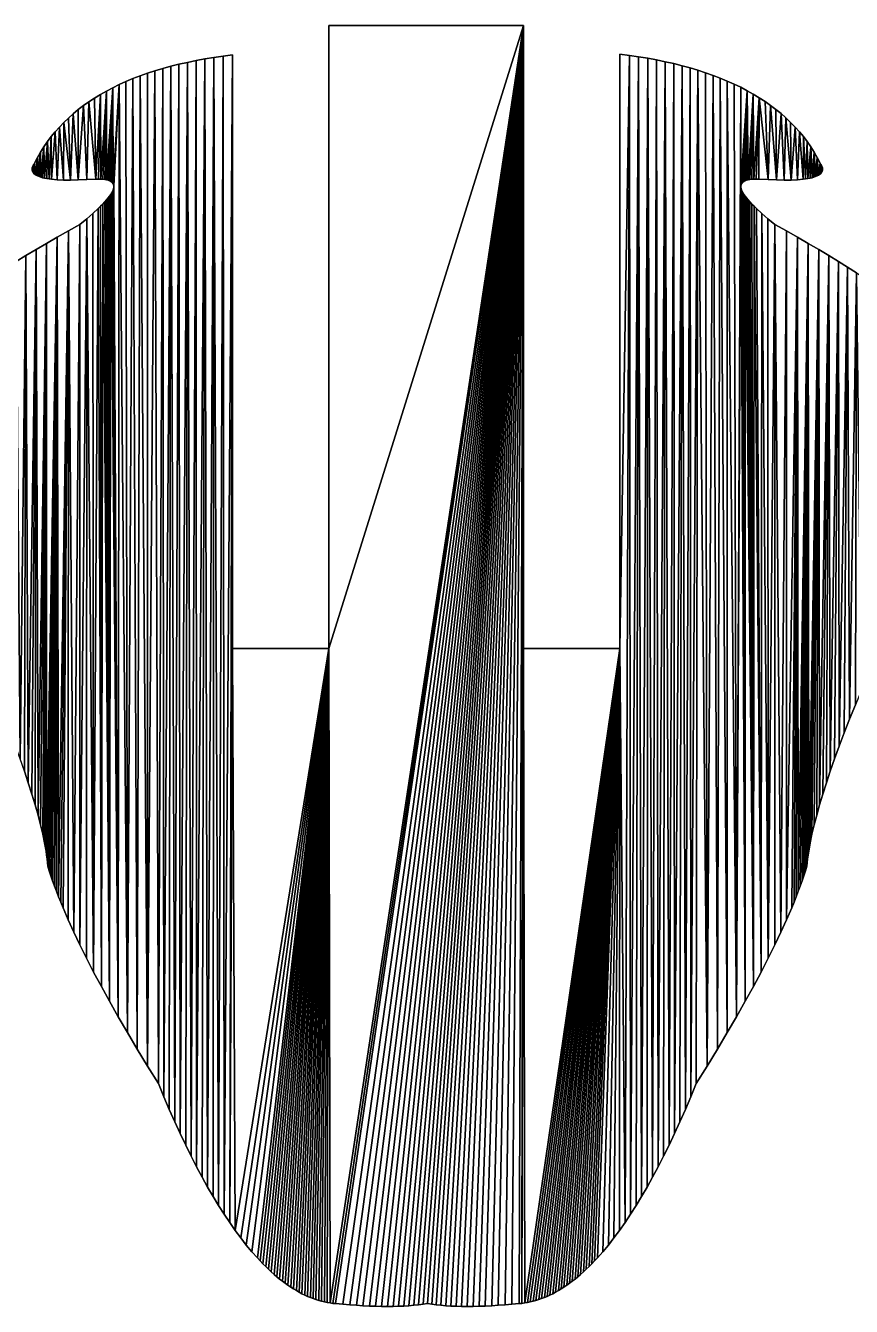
# Model space of a CAD drawing. Extents: x 10 to 917, y 10 to 841.
# Drawn here: x 386.7 to 441.2, y 465.1 to 549.5 of the extents above; entities that cross this region are included whole.
import ezdxf

# ---------------------------------------------------------------- set-up
doc = ezdxf.new("R2010")
doc.units = 0
doc.header["$MEASUREMENT"] = 0
doc.layers.get('0').update_dxf_attribs({"linetype": 'CONTINUOUS'})

msp = doc.modelspace()

# ---------------------------------------------------------------- linework, layer by layer
for p, q in [((406.692, 549.542), (406.692, 508.456)), ((419.539, 549.542), (406.692, 549.542)), ((419.539, 548.574), (419.539, 549.542)), ((419.539, 508.456), (419.539, 548.574)), ((399.106, 547.438), (398.509, 547.341)), ((399.717, 547.527), (399.106, 547.438)), ((400.342, 547.606), (399.717, 547.527)), ((400.342, 508.456), (400.342, 547.606)), ((425.889, 547.649), (425.889, 508.456)), ((426.515, 547.57), (425.889, 547.649)), ((427.127, 547.482), (426.515, 547.57)), ((427.726, 547.384), (427.127, 547.482)), ((395.733, 546.714), (395.22, 546.561)), ((396.26, 546.858), (395.733, 546.714)), ((396.801, 546.993), (396.26, 546.858)), ((397.357, 547.118), (396.801, 546.993)), ((397.926, 547.234), (397.357, 547.118)), ((398.509, 547.341), (397.926, 547.234)), ((428.312, 547.276), (427.726, 547.384)), ((428.884, 547.159), (428.312, 547.276)), ((429.443, 547.033), (428.884, 547.159)), ((429.989, 546.897), (429.443, 547.033)), ((430.521, 546.751), (429.989, 546.897)), ((431.04, 546.597), (430.521, 546.751)), ((431.545, 546.433), (431.04, 546.597)), ((393.307, 545.856), (392.863, 545.656)), ((393.764, 546.046), (393.307, 545.856)), ((394.235, 546.227), (393.764, 546.046)), ((394.72, 546.399), (394.235, 546.227)), ((395.22, 546.561), (394.72, 546.399)), ((432.036, 546.259), (431.545, 546.433)), ((432.513, 546.076), (432.036, 546.259)), ((432.977, 545.884), (432.513, 546.076)), ((433.427, 545.682), (432.977, 545.884)), ((391.617, 545.002), (391.23, 544.765)), ((392.018, 545.229), (391.617, 545.002)), ((392.434, 545.448), (392.018, 545.229)), ((392.863, 545.656), (392.434, 545.448)), ((433.863, 545.472), (433.427, 545.682)), ((434.285, 545.251), (433.863, 545.472)), ((434.693, 545.022), (434.285, 545.251)), ((435.087, 544.783), (434.693, 545.022)), ((390.497, 544.264), (390.151, 544)), ((390.856, 544.52), (390.497, 544.264)), ((391.23, 544.765), (390.856, 544.52)), ((435.467, 544.535), (435.087, 544.783)), ((435.833, 544.278), (435.467, 544.535)), ((436.185, 544.012), (435.833, 544.278)), ((389.503, 543.443), (389.199, 543.151)), ((389.82, 543.726), (389.503, 543.443)), ((390.151, 544), (389.82, 543.726)), ((436.522, 543.736), (436.185, 544.012)), ((436.845, 543.452), (436.522, 543.736)), ((437.154, 543.158), (436.845, 543.452)), ((388.634, 542.538), (388.373, 542.218)), ((388.91, 542.849), (388.634, 542.538)), ((389.199, 543.151), (388.91, 542.849)), ((437.448, 542.854), (437.154, 543.158)), ((437.728, 542.542), (437.448, 542.854)), ((437.994, 542.221), (437.728, 542.542)), ((387.891, 541.55), (387.672, 541.202)), ((388.125, 541.889), (387.891, 541.55)), ((388.373, 542.218), (388.125, 541.889)), ((438.244, 541.89), (437.994, 542.221)), ((438.481, 541.551), (438.244, 541.89)), ((438.702, 541.202), (438.481, 541.551)), ((387.466, 540.845), (387.275, 540.478)), ((387.672, 541.202), (387.466, 540.845)), ((438.909, 540.845), (438.702, 541.202)), ((439.101, 540.478), (438.909, 540.845)), ((387.127, 540.153), (387.119, 540.081)), ((387.119, 540.081), (387.123, 540.012)), ((387.123, 540.012), (387.138, 539.946)), ((387.146, 540.229), (387.127, 540.153)), ((387.138, 539.946), (387.165, 539.884)), ((387.177, 540.309), (387.146, 540.229)), ((387.165, 539.884), (387.204, 539.825)), ((387.22, 540.392), (387.177, 540.309)), ((387.204, 539.825), (387.255, 539.77)), ((387.275, 540.478), (387.22, 540.392)), ((439.155, 540.392), (439.101, 540.478)), ((439.121, 539.77), (439.171, 539.825)), ((439.198, 540.309), (439.155, 540.392)), ((439.171, 539.825), (439.21, 539.884)), ((439.229, 540.229), (439.198, 540.309)), ((439.21, 539.884), (439.237, 539.946)), ((439.249, 540.153), (439.229, 540.229)), ((439.237, 539.946), (439.253, 540.012)), ((439.257, 540.081), (439.249, 540.153)), ((439.253, 540.012), (439.257, 540.081)), ((387.255, 539.77), (387.317, 539.718)), ((387.317, 539.718), (387.391, 539.669)), ((387.391, 539.669), (387.476, 539.624)), ((387.476, 539.624), (387.573, 539.583)), ((387.573, 539.583), (387.682, 539.545)), ((387.682, 539.545), (387.803, 539.51)), ((387.803, 539.51), (387.935, 539.479)), ((387.935, 539.479), (388.078, 539.451)), ((388.078, 539.451), (388.234, 539.426)), ((388.234, 539.426), (388.401, 539.405)), ((388.401, 539.405), (388.77, 539.374)), ((388.77, 539.374), (389.186, 539.356)), ((389.186, 539.356), (389.648, 539.352)), ((389.648, 539.352), (390.158, 539.361)), ((390.158, 539.361), (390.713, 539.385)), ((390.713, 539.385), (391.316, 539.422)), ((391.316, 539.422), (391.485, 539.424)), ((391.485, 539.424), (391.641, 539.42)), ((391.641, 539.42), (391.784, 539.41)), ((391.784, 539.41), (391.914, 539.394)), ((391.914, 539.394), (392.031, 539.372)), ((392.031, 539.372), (392.135, 539.343)), ((392.135, 539.343), (392.226, 539.308)), ((392.226, 539.308), (392.304, 539.267)), ((392.304, 539.267), (392.369, 539.22)), ((392.369, 539.22), (392.421, 539.167)), ((392.421, 539.167), (392.459, 539.107)), ((392.459, 539.107), (392.485, 539.042)), ((392.485, 539.042), (392.498, 538.97)), ((433.878, 538.97), (433.89, 539.042)), ((433.89, 539.042), (433.916, 539.107)), ((433.916, 539.107), (433.955, 539.167)), ((433.955, 539.167), (434.007, 539.22)), ((434.007, 539.22), (434.072, 539.267)), ((434.072, 539.267), (434.15, 539.308)), ((434.15, 539.308), (434.24, 539.343)), ((434.24, 539.343), (434.344, 539.372)), ((434.344, 539.372), (434.461, 539.394)), ((434.461, 539.394), (434.592, 539.41)), ((434.592, 539.41), (434.735, 539.42)), ((434.735, 539.42), (434.891, 539.424)), ((434.891, 539.424), (435.06, 539.422)), ((435.06, 539.422), (435.662, 539.385)), ((435.662, 539.385), (436.218, 539.361)), ((436.218, 539.361), (436.727, 539.352)), ((436.727, 539.352), (437.19, 539.356)), ((437.19, 539.356), (437.605, 539.374)), ((437.605, 539.374), (437.975, 539.405)), ((437.975, 539.405), (438.142, 539.426)), ((438.142, 539.426), (438.297, 539.451)), ((438.297, 539.451), (438.441, 539.479)), ((438.441, 539.479), (438.573, 539.51)), ((438.573, 539.51), (438.694, 539.545)), ((438.694, 539.545), (438.802, 539.583)), ((438.802, 539.583), (438.899, 539.624)), ((438.899, 539.624), (438.985, 539.669)), ((438.985, 539.669), (439.059, 539.718)), ((439.059, 539.718), (439.121, 539.77)), ((392.13, 538.173), (392.025, 538.045)), ((392.222, 538.294), (392.13, 538.173)), ((392.3, 538.409), (392.222, 538.294)), ((392.366, 538.518), (392.3, 538.409)), ((392.418, 538.621), (392.366, 538.518)), ((392.458, 538.717), (392.418, 538.621)), ((392.484, 538.808), (392.458, 538.717)), ((392.498, 538.892), (392.484, 538.808)), ((392.498, 538.97), (392.498, 538.892)), ((433.878, 538.892), (433.878, 538.97)), ((433.891, 538.808), (433.878, 538.892)), ((433.918, 538.717), (433.891, 538.808)), ((433.957, 538.621), (433.918, 538.717)), ((434.01, 538.518), (433.957, 538.621)), ((434.075, 538.409), (434.01, 538.518)), ((434.154, 538.294), (434.075, 538.409)), ((434.246, 538.173), (434.154, 538.294)), ((434.35, 538.045), (434.246, 538.173)), ((391.476, 537.473), (391.124, 537.15)), ((391.633, 537.625), (391.476, 537.473)), ((391.777, 537.772), (391.633, 537.625)), ((391.908, 537.911), (391.777, 537.772)), ((392.025, 538.045), (391.908, 537.911)), ((434.468, 537.911), (434.35, 538.045)), ((434.599, 537.772), (434.468, 537.911)), ((434.742, 537.625), (434.599, 537.772)), ((434.899, 537.473), (434.742, 537.625)), ((435.252, 537.15), (434.899, 537.473)), ((390.719, 536.803), (390.262, 536.43)), ((391.124, 537.15), (390.719, 536.803)), ((435.657, 536.803), (435.252, 537.15)), ((436.114, 536.43), (435.657, 536.803)), ((389.503, 536.002), (388.768, 535.582)), ((390.262, 536.43), (389.503, 536.002)), ((436.873, 536.002), (436.114, 536.43)), ((437.608, 535.582), (436.873, 536.002)), ((387.371, 534.766), (386.71, 534.37)), ((388.057, 535.17), (387.371, 534.766)), ((388.768, 535.582), (388.057, 535.17)), ((438.318, 535.17), (437.608, 535.582)), ((439.004, 534.766), (438.318, 535.17)), ((439.666, 534.37), (439.004, 534.766)), ((386.71, 534.37), (386.072, 533.982)), ((440.303, 533.982), (439.666, 534.37)), ((440.916, 533.601), (440.303, 533.982)), ((441.505, 533.229), (440.916, 533.601)), ((406.692, 508.456), (400.342, 508.456)), ((425.889, 508.456), (419.539, 508.456)), ((441.047, 503.805), (441.424, 504.745)), ((440.693, 502.897), (441.047, 503.805)), ((440.363, 502.023), (440.693, 502.897)), ((440.057, 501.181), (440.363, 502.023)), ((439.773, 500.373), (440.057, 501.181)), ((386.603, 500.373), (386.863, 499.597)), ((439.513, 499.597), (439.773, 500.373)), ((386.863, 499.597), (387.099, 498.855)), ((439.276, 498.855), (439.513, 499.597)), ((387.099, 498.855), (387.313, 498.145)), ((439.063, 498.145), (439.276, 498.855)), ((387.313, 498.145), (387.503, 497.469)), ((438.873, 497.469), (439.063, 498.145)), ((387.503, 497.469), (387.67, 496.825)), ((387.67, 496.825), (387.813, 496.215)), ((438.562, 496.215), (438.706, 496.825)), ((438.706, 496.825), (438.873, 497.469)), ((387.813, 496.215), (387.933, 495.637)), ((438.442, 495.637), (438.562, 496.215)), ((387.933, 495.637), (388.03, 495.093)), ((388.03, 495.093), (388.07, 494.833)), ((438.306, 494.833), (438.346, 495.093)), ((438.346, 495.093), (438.442, 495.637)), ((388.07, 494.833), (388.104, 494.581)), ((388.104, 494.581), (388.131, 494.338)), ((388.131, 494.338), (388.154, 494.103)), ((438.222, 494.103), (438.244, 494.338)), ((438.244, 494.338), (438.272, 494.581)), ((438.272, 494.581), (438.306, 494.833)), ((388.154, 494.103), (388.248, 493.788)), ((388.248, 493.788), (388.352, 493.464)), ((388.352, 493.464), (388.464, 493.132)), ((437.912, 493.132), (438.024, 493.464)), ((438.024, 493.464), (438.127, 493.788)), ((438.127, 493.788), (438.222, 494.103)), ((388.464, 493.132), (388.584, 492.791)), ((388.584, 492.791), (388.714, 492.442)), ((437.662, 492.442), (437.791, 492.791)), ((437.791, 492.791), (437.912, 493.132)), ((388.714, 492.442), (388.851, 492.084)), ((388.851, 492.084), (388.998, 491.717)), ((388.998, 491.717), (389.153, 491.342)), ((437.223, 491.342), (437.378, 491.717)), ((437.378, 491.717), (437.524, 492.084)), ((437.524, 492.084), (437.662, 492.442)), ((389.153, 491.342), (389.488, 490.566)), ((436.887, 490.566), (437.223, 491.342)), ((389.488, 490.566), (389.858, 489.756)), ((436.518, 489.756), (436.887, 490.566)), ((389.858, 489.756), (390.262, 488.911)), ((436.113, 488.911), (436.518, 489.756)), ((390.262, 488.911), (390.701, 488.031)), ((435.675, 488.031), (436.113, 488.911)), ((390.701, 488.031), (391.174, 487.118)), ((435.202, 487.118), (435.675, 488.031)), ((391.174, 487.118), (391.681, 486.17)), ((434.695, 486.17), (435.202, 487.118)), ((391.681, 486.17), (392.222, 485.187)), ((434.153, 485.187), (434.695, 486.17)), ((392.222, 485.187), (392.798, 484.17)), ((433.577, 484.17), (434.153, 485.187)), ((392.798, 484.17), (393.408, 483.119)), ((432.967, 483.119), (433.577, 484.17)), ((393.408, 483.119), (394.053, 482.034)), ((432.323, 482.034), (432.967, 483.119)), ((394.053, 482.034), (394.731, 480.914)), ((431.644, 480.914), (432.323, 482.034)), ((394.731, 480.914), (395.444, 479.759)), ((430.931, 479.759), (431.644, 480.914)), ((395.444, 479.759), (395.804, 478.895)), ((430.572, 478.895), (430.931, 479.759)), ((395.804, 478.895), (396.164, 478.058)), ((430.212, 478.058), (430.572, 478.895)), ((396.164, 478.058), (396.524, 477.246)), ((429.852, 477.246), (430.212, 478.058)), ((396.524, 477.246), (396.884, 476.462)), ((396.884, 476.462), (397.245, 475.704)), ((429.13, 475.704), (429.491, 476.462)), ((429.491, 476.462), (429.852, 477.246)), ((397.245, 475.704), (397.607, 474.972)), ((428.769, 474.972), (429.13, 475.704)), ((397.607, 474.972), (397.968, 474.267)), ((428.407, 474.267), (428.769, 474.972)), ((397.968, 474.267), (398.331, 473.588)), ((428.045, 473.588), (428.407, 474.267)), ((398.331, 473.588), (398.693, 472.936)), ((427.683, 472.936), (428.045, 473.588)), ((398.693, 472.936), (399.056, 472.31)), ((399.056, 472.31), (399.419, 471.711)), ((426.956, 471.711), (427.32, 472.31)), ((427.32, 472.31), (427.683, 472.936)), ((399.419, 471.711), (399.783, 471.138)), ((426.593, 471.138), (426.956, 471.711)), ((399.783, 471.138), (400.147, 470.592)), ((400.147, 470.592), (400.511, 470.072)), ((425.864, 470.072), (426.229, 470.592)), ((426.229, 470.592), (426.593, 471.138)), ((400.511, 470.072), (400.876, 469.578)), ((425.499, 469.578), (425.864, 470.072)), ((400.876, 469.578), (401.241, 469.112)), ((401.241, 469.112), (401.607, 468.671)), ((424.769, 468.671), (425.134, 469.112)), ((425.134, 469.112), (425.499, 469.578)), ((401.607, 468.671), (401.973, 468.257)), ((401.973, 468.257), (402.156, 468.06)), ((402.156, 468.06), (402.339, 467.87)), ((424.036, 467.87), (424.219, 468.06)), ((424.219, 468.06), (424.403, 468.257)), ((424.403, 468.257), (424.769, 468.671)), ((402.339, 467.87), (402.523, 467.686)), ((402.523, 467.686), (402.706, 467.509)), ((402.706, 467.509), (402.89, 467.338)), ((402.89, 467.338), (403.073, 467.175)), ((403.073, 467.175), (403.257, 467.017)), ((423.119, 467.017), (423.302, 467.175)), ((423.302, 467.175), (423.486, 467.338)), ((423.486, 467.338), (423.669, 467.509)), ((423.669, 467.509), (423.853, 467.686)), ((423.853, 467.686), (424.036, 467.87)), ((403.257, 467.017), (403.441, 466.867)), ((403.441, 466.867), (403.625, 466.723)), ((403.625, 466.723), (403.809, 466.585)), ((403.809, 466.585), (403.993, 466.454)), ((403.993, 466.454), (404.177, 466.33)), ((404.177, 466.33), (404.361, 466.213)), ((422.014, 466.213), (422.199, 466.33)), ((422.199, 466.33), (422.383, 466.454)), ((422.383, 466.454), (422.567, 466.585)), ((422.567, 466.585), (422.751, 466.723)), ((422.751, 466.723), (422.935, 466.867)), ((422.935, 466.867), (423.119, 467.017)), ((404.361, 466.213), (404.546, 466.102)), ((404.546, 466.102), (404.73, 465.997)), ((404.73, 465.997), (404.915, 465.9)), ((404.915, 465.9), (405.099, 465.809)), ((405.099, 465.809), (405.284, 465.724)), ((405.284, 465.724), (405.469, 465.646)), ((405.469, 465.646), (405.654, 465.575)), ((405.654, 465.575), (405.839, 465.511)), ((405.839, 465.511), (406.024, 465.453)), ((420.351, 465.453), (420.537, 465.511)), ((420.537, 465.511), (420.722, 465.575)), ((420.722, 465.575), (420.907, 465.646)), ((420.907, 465.646), (421.091, 465.724)), ((421.091, 465.724), (421.276, 465.809)), ((421.276, 465.809), (421.461, 465.9)), ((421.461, 465.9), (421.645, 465.997)), ((421.645, 465.997), (421.83, 466.102)), ((421.83, 466.102), (422.014, 466.213)), ((406.024, 465.453), (406.209, 465.401)), ((406.209, 465.401), (406.395, 465.357)), ((406.395, 465.357), (406.58, 465.318)), ((406.58, 465.318), (406.766, 465.287)), ((406.766, 465.287), (406.951, 465.262)), ((406.951, 465.262), (407.137, 465.244)), ((407.137, 465.244), (407.607, 465.202)), ((407.607, 465.202), (408.064, 465.165)), ((408.064, 465.165), (408.509, 465.134)), ((408.509, 465.134), (408.942, 465.109)), ((408.942, 465.109), (409.363, 465.089)), ((409.363, 465.089), (409.772, 465.075)), ((409.772, 465.075), (410.168, 465.066)), ((410.168, 465.066), (410.553, 465.064)), ((410.553, 465.064), (410.925, 465.066)), ((410.925, 465.066), (411.285, 465.075)), ((411.285, 465.075), (411.632, 465.089)), ((411.632, 465.089), (411.968, 465.109)), ((411.968, 465.109), (412.291, 465.134)), ((412.291, 465.134), (412.602, 465.165)), ((412.602, 465.165), (412.901, 465.202)), ((412.901, 465.202), (413.188, 465.244)), ((413.188, 465.244), (413.475, 465.202)), ((413.475, 465.202), (413.773, 465.165)), ((413.773, 465.165), (414.084, 465.134)), ((414.084, 465.134), (414.408, 465.109)), ((414.408, 465.109), (414.743, 465.089)), ((414.743, 465.089), (415.091, 465.075)), ((415.091, 465.075), (415.451, 465.066)), ((415.451, 465.066), (415.823, 465.064)), ((415.823, 465.064), (416.207, 465.066)), ((416.207, 465.066), (416.604, 465.075)), ((416.604, 465.075), (417.012, 465.089)), ((417.012, 465.089), (417.433, 465.109)), ((417.433, 465.109), (417.866, 465.134)), ((417.866, 465.134), (418.311, 465.165)), ((418.311, 465.165), (418.769, 465.202)), ((418.769, 465.202), (419.238, 465.244)), ((419.238, 465.244), (419.424, 465.262)), ((419.424, 465.262), (419.61, 465.287)), ((419.61, 465.287), (419.795, 465.318)), ((419.795, 465.318), (419.981, 465.357)), ((419.981, 465.357), (420.166, 465.401)), ((420.166, 465.401), (420.351, 465.453))]:
    msp.add_line(p, q)

# ---------------------------------------------------------------- meshes
mesh = msp.add_polyface()
corners = [(392.798, 484.17), (392.863, 545.656), (393.408, 483.119), (393.764, 546.046), (394.053, 482.034), (394.235, 546.227), (394.731, 480.914), (400.147, 470.592), (400.342, 547.606), (400.342, 508.456), (388.464, 493.132), (388.768, 535.582), (388.584, 492.791), (388.714, 492.442), (388.851, 492.084), (389.503, 536.002), (388.998, 491.717), (389.153, 491.342), (389.488, 490.566), (389.858, 489.756), (390.262, 536.43), (390.262, 488.911), (390.719, 536.803), (390.701, 488.031), (391.174, 487.118), (391.124, 537.15), (391.476, 537.473), (391.681, 486.17), (391.633, 537.625), (391.777, 537.772), (392.222, 485.187), (391.908, 537.911), (392.025, 538.045), (392.13, 538.173), (392.222, 538.294), (392.3, 538.409), (392.366, 538.518), (392.418, 538.621), (392.458, 538.717), (392.484, 538.808), (392.498, 538.892), (392.498, 538.97), (406.692, 508.456), (419.539, 549.542), (406.766, 465.287)]
mesh.append_faces([[corners[k] for k in face] for face in [(0, 1, 2), (2, 3, 4), (4, 5, 6), (10, 11, 12), (12, 11, 13), (13, 11, 14), (14, 15, 16), (16, 15, 17), (17, 15, 18), (18, 15, 19), (19, 20, 21), (21, 22, 23), (23, 22, 24), (24, 26, 27), (27, 29, 30)]], dxfattribs={"vtx0": -1, "vtx1": -1})
mesh.append_faces([[corners[k] for k in face] for face in [(42, 43, 44)]], dxfattribs={"vtx0": -1, "vtx1": -1, "vtx2": -1})
mesh.append_faces([[corners[k] for k in face] for face in [(7, 8, 9), (21, 20, 22), (24, 22, 25), (24, 25, 26), (27, 26, 28), (27, 28, 29), (30, 29, 31), (30, 31, 32), (30, 32, 33), (30, 33, 34), (30, 34, 35), (0, 35, 36), (0, 36, 37), (0, 37, 38), (0, 38, 39), (0, 39, 40), (0, 40, 41)]], dxfattribs={"vtx0": -1, "vtx2": -1})
mesh = msp.add_polyface()
corners = [(391.316, 539.422), (391.23, 544.765), (391.617, 545.002), (391.485, 539.424), (391.641, 539.42), (392.018, 545.229), (391.784, 539.41), (391.914, 539.394), (392.031, 539.372), (392.434, 545.448), (392.135, 539.343), (392.226, 539.308), (392.304, 539.267), (392.369, 539.22), (392.421, 539.167), (392.459, 539.107), (392.863, 545.656), (392.485, 539.042), (392.498, 538.97), (392.798, 484.17), (393.408, 483.119), (393.307, 545.856), (393.764, 546.046), (394.053, 482.034), (394.235, 546.227), (394.731, 480.914), (394.72, 546.399), (395.22, 546.561), (395.444, 479.759), (395.733, 546.714), (395.804, 478.895), (396.26, 546.858), (396.524, 477.246), (396.801, 546.993), (396.884, 476.462), (397.357, 547.118), (397.607, 474.972), (397.926, 547.234), (397.968, 474.267), (398.509, 547.341), (398.693, 472.936), (399.106, 547.438), (399.419, 471.711), (399.717, 547.527), (399.783, 471.138), (400.342, 547.606), (419.539, 549.542), (406.692, 508.456), (406.692, 549.542)]
mesh.append_faces([[corners[k] for k in face] for face in [(46, 47, 48)]], dxfattribs={"vtx0": -1})
mesh.append_faces([[corners[k] for k in face] for face in [(0, 2, 3), (3, 2, 4), (4, 5, 6), (6, 5, 7), (7, 5, 8), (8, 9, 10), (10, 9, 11), (11, 9, 12), (12, 9, 13), (13, 9, 14), (14, 9, 15), (15, 16, 17), (17, 16, 18)]], dxfattribs={"vtx0": -1, "vtx1": -1})
mesh.append_faces([[corners[k] for k in face] for face in [(18, 16, 19)]], dxfattribs={"vtx0": -1, "vtx1": -1, "vtx2": -1})
mesh.append_faces([[corners[k] for k in face] for face in [(0, 1, 2), (4, 2, 5), (8, 5, 9), (15, 9, 16), (20, 16, 21), (20, 21, 22), (23, 22, 24), (25, 24, 26), (25, 26, 27), (28, 27, 29), (30, 29, 31), (32, 31, 33), (34, 33, 35), (36, 35, 37), (38, 37, 39), (40, 39, 41), (42, 41, 43), (44, 43, 45)]], dxfattribs={"vtx0": -1, "vtx2": -1})
mesh = msp.add_polyface()
corners = [(394.731, 480.914), (395.22, 546.561), (395.444, 479.759), (395.733, 546.714), (395.804, 478.895), (396.26, 546.858), (396.164, 478.058), (396.524, 477.246), (396.801, 546.993), (396.884, 476.462), (397.357, 547.118), (397.245, 475.704), (397.607, 474.972), (397.926, 547.234), (397.968, 474.267), (398.509, 547.341), (398.331, 473.588), (398.693, 472.936), (399.106, 547.438), (399.056, 472.31), (399.419, 471.711), (399.717, 547.527), (399.783, 471.138), (400.342, 547.606), (400.147, 470.592), (400.511, 470.072), (400.342, 508.456), (406.692, 508.456), (392.222, 485.187), (392.3, 538.409), (392.798, 484.17), (406.766, 465.287), (419.539, 549.542), (406.951, 465.262), (407.137, 465.244), (407.607, 465.202), (408.064, 465.165), (408.509, 465.134), (408.942, 465.109), (409.363, 465.089), (409.772, 465.075), (410.168, 465.066), (410.553, 465.064), (410.925, 465.066), (411.285, 465.075), (411.632, 465.089), (411.968, 465.109), (412.291, 465.134), (412.602, 465.165), (412.901, 465.202), (413.188, 465.244)]
mesh.append_faces([[corners[k] for k in face] for face in [(0, 1, 2), (2, 3, 4), (4, 5, 6), (6, 5, 7), (7, 8, 9), (9, 10, 11), (11, 10, 12), (12, 13, 14), (14, 15, 16), (16, 15, 17), (17, 18, 19), (19, 18, 20), (20, 21, 22), (22, 23, 24), (28, 29, 30), (31, 32, 33), (33, 32, 34), (34, 32, 35), (35, 32, 36), (36, 32, 37), (37, 32, 38), (38, 32, 39), (39, 32, 40), (40, 32, 41), (41, 32, 42), (43, 32, 44), (44, 32, 45), (45, 32, 46), (46, 32, 47), (47, 32, 48), (48, 32, 49), (49, 32, 50)]], dxfattribs={"vtx0": -1, "vtx1": -1})
mesh.append_faces([[corners[k] for k in face] for face in [(25, 26, 27)]], dxfattribs={"vtx0": -1, "vtx2": -1})
mesh = msp.add_polyface()
corners = [(400.147, 470.592), (400.342, 508.456), (400.511, 470.072), (406.692, 508.456), (400.876, 469.578), (401.241, 469.112), (401.607, 468.671), (401.973, 468.257), (402.156, 468.06), (402.339, 467.87), (402.523, 467.686), (402.706, 467.509), (402.89, 467.338), (403.073, 467.175), (403.257, 467.017), (403.441, 466.867), (403.625, 466.723), (403.809, 466.585), (403.993, 466.454), (404.177, 466.33), (404.361, 466.213), (404.546, 466.102), (404.73, 465.997), (404.915, 465.9), (405.099, 465.809), (405.284, 465.724), (405.469, 465.646), (405.654, 465.575), (405.839, 465.511), (406.024, 465.453), (406.209, 465.401), (406.395, 465.357), (406.58, 465.318), (406.766, 465.287), (410.553, 465.064), (419.539, 549.542), (410.925, 465.066)]
mesh.append_faces([[corners[k] for k in face] for face in [(0, 1, 2), (2, 3, 4), (4, 3, 5), (5, 3, 6), (6, 3, 7), (7, 3, 8), (8, 3, 9), (9, 3, 10), (10, 3, 11), (11, 3, 12), (12, 3, 13), (13, 3, 14), (14, 3, 15), (15, 3, 16), (16, 3, 17), (17, 3, 18), (18, 3, 19), (19, 3, 20), (20, 3, 21), (21, 3, 22), (22, 3, 23), (23, 3, 24), (24, 3, 25), (25, 3, 26), (26, 3, 27), (27, 3, 28), (28, 3, 29), (29, 3, 30), (30, 3, 31), (31, 3, 32), (32, 3, 33), (34, 35, 36)]], dxfattribs={"vtx0": -1, "vtx1": -1})
mesh = msp.add_polyface()
corners = [(413.188, 465.244), (419.539, 549.542), (413.475, 465.202), (413.773, 465.165), (414.084, 465.134), (414.408, 465.109), (414.743, 465.089), (415.091, 465.075), (415.451, 465.066), (415.823, 465.064), (416.207, 465.066), (416.604, 465.075), (417.012, 465.089), (417.433, 465.109), (417.866, 465.134), (418.311, 465.165), (418.769, 465.202), (419.238, 465.244), (419.424, 465.262), (426.229, 470.592), (426.515, 547.57), (426.593, 471.138), (427.127, 547.482), (426.956, 471.711), (427.32, 472.31), (427.726, 547.384), (427.683, 472.936), (428.045, 473.588), (428.312, 547.276), (428.407, 474.267), (428.884, 547.159), (428.769, 474.972), (429.13, 475.704), (429.443, 547.033), (429.491, 476.462), (429.989, 546.897), (429.852, 477.246), (430.212, 478.058), (430.521, 546.751), (430.572, 478.895), (431.04, 546.597), (430.931, 479.759), (431.644, 480.914), (433.577, 484.17), (433.878, 538.892), (434.153, 485.187), (419.61, 465.287), (419.539, 508.456), (425.889, 508.456)]
mesh.append_faces([[corners[k] for k in face] for face in [(0, 1, 2), (2, 1, 3), (3, 1, 4), (4, 1, 5), (5, 1, 6), (6, 1, 7), (7, 1, 8), (8, 1, 9), (9, 1, 10), (10, 1, 11), (11, 1, 12), (12, 1, 13), (13, 1, 14), (14, 1, 15), (15, 1, 16), (16, 1, 17), (17, 1, 18), (19, 20, 21), (21, 22, 23), (23, 22, 24), (24, 25, 26), (26, 25, 27), (27, 28, 29), (29, 30, 31), (31, 30, 32), (32, 33, 34), (34, 35, 36), (36, 35, 37), (37, 38, 39), (39, 40, 41), (41, 40, 42), (43, 44, 45)]], dxfattribs={"vtx0": -1, "vtx1": -1})
mesh.append_faces([[corners[k] for k in face] for face in [(46, 47, 48)]], dxfattribs={"vtx0": -1, "vtx2": -1})
mesh = msp.add_polyface()
corners = [(419.424, 465.262), (419.539, 549.542), (419.539, 548.574), (437.19, 539.356), (437.448, 542.854), (437.605, 539.374), (437.728, 542.542), (437.975, 539.405), (437.994, 542.221), (438.142, 539.426), (438.244, 541.89), (438.297, 539.451), (438.481, 541.551), (438.441, 539.479), (438.573, 539.51), (438.702, 541.202), (438.694, 539.545), (438.802, 539.583), (438.909, 540.845), (438.899, 539.624), (438.985, 539.669), (426.515, 547.57), (425.889, 508.456), (425.889, 547.649), (426.593, 471.138), (427.127, 547.482), (427.32, 472.31), (427.726, 547.384), (428.045, 473.588), (428.312, 547.276), (428.407, 474.267), (428.884, 547.159), (429.13, 475.704), (429.443, 547.033), (429.491, 476.462), (429.989, 546.897), (430.212, 478.058), (430.521, 546.751), (430.572, 478.895), (431.04, 546.597), (431.644, 480.914), (431.545, 546.433), (432.036, 546.259), (432.323, 482.034), (432.513, 546.076), (432.967, 483.119), (432.977, 545.884), (433.577, 484.17), (433.427, 545.682), (433.863, 545.472), (433.878, 538.97), (434.153, 485.187), (433.878, 538.892), (433.891, 538.808), (433.918, 538.717), (434.695, 486.17), (434.154, 538.294), (434.246, 538.173), (437.662, 492.442), (437.608, 535.582), (438.318, 535.17), (438.346, 495.093), (439.004, 534.766)]
mesh.append_faces([[corners[k] for k in face] for face in [(21, 22, 23)]], dxfattribs={"vtx0": -1})
mesh.append_faces([[corners[k] for k in face] for face in [(3, 4, 5), (5, 6, 7), (7, 8, 9), (9, 10, 11), (11, 12, 13), (13, 12, 14), (14, 15, 16), (16, 15, 17), (17, 18, 19), (19, 18, 20)]], dxfattribs={"vtx0": -1, "vtx1": -1})
mesh.append_faces([[corners[k] for k in face] for face in [(47, 49, 50)]], dxfattribs={"vtx0": -1, "vtx1": -1, "vtx2": -1})
mesh.append_faces([[corners[k] for k in face] for face in [(0, 1, 2), (24, 21, 25), (26, 25, 27), (28, 27, 29), (30, 29, 31), (32, 31, 33), (34, 33, 35), (36, 35, 37), (38, 37, 39), (40, 39, 41), (40, 41, 42), (43, 42, 44), (45, 44, 46), (47, 46, 48), (47, 48, 49), (51, 52, 53), (51, 53, 54), (55, 56, 57), (58, 59, 60), (61, 60, 62)]], dxfattribs={"vtx0": -1, "vtx2": -1})
mesh = msp.add_polyface()
corners = [(425.889, 508.456), (426.515, 547.57), (426.229, 470.592), (431.644, 480.914), (432.036, 546.259), (432.323, 482.034), (432.513, 546.076), (432.967, 483.119), (432.977, 545.884), (433.577, 484.17), (433.878, 538.97), (433.878, 538.892), (434.153, 485.187), (433.918, 538.717), (433.957, 538.621), (434.01, 538.518), (434.075, 538.409), (434.154, 538.294), (434.695, 486.17), (434.246, 538.173), (434.35, 538.045), (434.468, 537.911), (434.599, 537.772), (434.742, 537.625), (435.202, 487.118), (434.899, 537.473), (435.252, 537.15), (435.675, 488.031), (435.657, 536.803), (436.114, 536.43), (436.113, 488.911), (436.518, 489.756), (436.873, 536.002), (436.887, 490.566), (437.608, 535.582), (437.223, 491.342), (437.378, 491.717), (437.524, 492.084), (437.662, 492.442), (438.318, 535.17), (437.791, 492.791), (437.912, 493.132), (419.539, 508.456), (419.424, 465.262), (419.539, 548.574)]
mesh.append_faces([[corners[k] for k in face] for face in [(3, 4, 5), (5, 6, 7), (7, 8, 9), (12, 17, 18), (18, 23, 24), (24, 26, 27), (27, 29, 30), (30, 29, 31), (31, 32, 33), (33, 34, 35), (35, 34, 36), (36, 34, 37), (37, 34, 38), (38, 39, 40), (40, 39, 41), (42, 43, 44)]], dxfattribs={"vtx0": -1, "vtx1": -1})
mesh.append_faces([[corners[k] for k in face] for face in [(0, 1, 2)]], dxfattribs={"vtx0": -1, "vtx1": -1, "vtx2": -1})
mesh.append_faces([[corners[k] for k in face] for face in [(9, 10, 11), (12, 13, 14), (12, 14, 15), (12, 15, 16), (12, 16, 17), (18, 19, 20), (18, 20, 21), (18, 21, 22), (18, 22, 23), (24, 23, 25), (24, 25, 26), (27, 26, 28), (27, 28, 29), (31, 29, 32), (33, 32, 34)]], dxfattribs={"vtx0": -1, "vtx2": -1})
mesh = msp.add_polyface()
corners = [(434.285, 545.251), (433.878, 538.97), (433.863, 545.472), (433.89, 539.042), (433.916, 539.107), (433.955, 539.167), (434.007, 539.22), (434.072, 539.267), (434.15, 539.308), (434.24, 539.343), (434.344, 539.372), (434.693, 545.022), (434.461, 539.394), (434.592, 539.41), (434.735, 539.42), (435.087, 544.783), (434.891, 539.424), (435.06, 539.422), (435.662, 539.385), (435.467, 544.535), (435.833, 544.278), (436.218, 539.361), (436.185, 544.012), (436.522, 543.736), (436.727, 539.352), (436.845, 543.452), (437.19, 539.356), (437.154, 543.158), (437.448, 542.854), (437.605, 539.374), (437.728, 542.542), (437.975, 539.405), (437.994, 542.221), (438.142, 539.426), (438.244, 541.89), (438.297, 539.451), (438.481, 541.551), (438.573, 539.51), (438.702, 541.202), (438.802, 539.583), (438.909, 540.845)]
mesh.append_faces([[corners[k] for k in face] for face in [(0, 1, 2), (1, 0, 3), (3, 0, 4), (4, 0, 5), (5, 0, 6), (6, 0, 7), (7, 0, 8), (8, 0, 9), (9, 0, 10), (10, 11, 12), (12, 11, 13), (13, 11, 14), (14, 15, 16), (16, 15, 17), (17, 15, 18), (18, 20, 21), (21, 23, 24), (24, 25, 26)]], dxfattribs={"vtx0": -1, "vtx1": -1})
mesh.append_faces([[corners[k] for k in face] for face in [(10, 0, 11), (14, 11, 15), (18, 15, 19), (18, 19, 20), (21, 20, 22), (21, 22, 23), (24, 23, 25), (26, 25, 27), (26, 27, 28), (29, 28, 30), (31, 30, 32), (33, 32, 34), (35, 34, 36), (37, 36, 38), (39, 38, 40)]], dxfattribs={"vtx0": -1, "vtx2": -1})
mesh = msp.add_polyface()
corners = [(387.317, 539.718), (387.275, 540.478), (387.466, 540.845), (387.391, 539.669), (387.476, 539.624), (387.672, 541.202), (387.573, 539.583), (387.682, 539.545), (387.891, 541.55), (387.803, 539.51), (387.935, 539.479), (388.125, 541.889), (388.078, 539.451), (388.234, 539.426), (388.373, 542.218), (388.401, 539.405), (388.634, 542.538), (388.77, 539.374), (388.91, 542.849), (389.186, 539.356), (389.199, 543.151), (389.648, 539.352), (389.503, 543.443), (389.82, 543.726), (390.158, 539.361), (390.151, 544), (390.497, 544.264), (390.713, 539.385), (390.856, 544.52), (391.316, 539.422), (391.23, 544.765), (387.503, 497.469), (387.371, 534.766), (388.057, 535.17), (388.07, 494.833), (388.768, 535.582), (388.851, 492.084), (389.503, 536.002), (389.858, 489.756), (390.262, 536.43)]
mesh.append_faces([[corners[k] for k in face] for face in [(0, 2, 3), (3, 2, 4), (4, 5, 6), (6, 5, 7), (7, 8, 9), (9, 8, 10), (10, 11, 12), (12, 11, 13), (13, 14, 15), (15, 16, 17), (17, 18, 19), (19, 20, 21), (21, 23, 24), (24, 26, 27), (27, 28, 29)]], dxfattribs={"vtx0": -1, "vtx1": -1})
mesh.append_faces([[corners[k] for k in face] for face in [(0, 1, 2), (4, 2, 5), (7, 5, 8), (10, 8, 11), (13, 11, 14), (15, 14, 16), (17, 16, 18), (19, 18, 20), (21, 20, 22), (21, 22, 23), (24, 23, 25), (24, 25, 26), (27, 26, 28), (29, 28, 30), (31, 32, 33), (34, 33, 35), (36, 35, 37), (38, 37, 39)]], dxfattribs={"vtx0": -1, "vtx2": -1})
mesh = msp.add_polyface()
corners = [(438.985, 539.669), (438.909, 540.845), (439.101, 540.478), (439.059, 539.718), (439.121, 539.77), (439.155, 540.392), (439.171, 539.825), (439.198, 540.309), (439.21, 539.884), (439.229, 540.229), (439.237, 539.946), (439.249, 540.153), (439.253, 540.012), (439.257, 540.081), (448.325, 526.753), (448.324, 526.662), (448.32, 526.845), (446.97, 518.779), (446.94, 529.106), (447.188, 528.845), (447.377, 520.088), (447.411, 528.591), (447.555, 520.704), (447.61, 528.345), (447.717, 521.295), (447.784, 528.107), (447.862, 521.861), (447.934, 527.877), (447.991, 522.401), (448.06, 527.655), (448.104, 522.915), (448.114, 527.546), (448.2, 523.405), (448.162, 527.44), (448.203, 527.336), (448.28, 523.868), (448.239, 527.234), (448.268, 527.134), (448.291, 527.035), (448.343, 524.307), (448.309, 526.939), (448.352, 526.535), (448.389, 524.719), (448.376, 526.402), (448.396, 526.262), (448.42, 525.107), (448.411, 526.116), (448.431, 525.805)]
mesh.append_faces([[corners[k] for k in face] for face in [(12, 11, 13)]], dxfattribs={"vtx0": -1})
mesh.append_faces([[corners[k] for k in face] for face in [(0, 2, 3), (3, 2, 4), (4, 5, 6), (6, 7, 8), (8, 9, 10), (10, 11, 12)]], dxfattribs={"vtx0": -1, "vtx1": -1})
mesh.append_faces([[corners[k] for k in face] for face in [(39, 16, 15)]], dxfattribs={"vtx0": -1, "vtx1": -1, "vtx2": -1})
mesh.append_faces([[corners[k] for k in face] for face in [(0, 1, 2), (4, 2, 5), (6, 5, 7), (8, 7, 9), (10, 9, 11), (17, 18, 19), (20, 19, 21), (22, 21, 23), (24, 23, 25), (26, 25, 27), (28, 27, 29), (30, 29, 31), (32, 31, 33), (32, 33, 34), (35, 34, 36), (35, 36, 37), (35, 37, 38), (39, 38, 40), (39, 40, 16), (39, 15, 41), (42, 41, 43), (42, 43, 44), (45, 44, 46), (45, 46, 47)]], dxfattribs={"vtx0": -1, "vtx2": -1})
mesh.append_faces([[corners[k] for k in face] for face in [(14, 15, 16)]], dxfattribs={"vtx1": -1})
mesh = msp.add_polyface()
corners = [(378.056, 526.845), (378.052, 526.662), (378.051, 526.753), (387.127, 540.153), (387.123, 540.012), (387.119, 540.081), (387.138, 539.946), (387.146, 540.229), (387.165, 539.884), (387.177, 540.309), (387.204, 539.825), (387.22, 540.392), (387.255, 539.77), (387.275, 540.478), (387.317, 539.718), (377.956, 525.107), (377.945, 525.805), (377.964, 526.116), (377.986, 524.719), (377.98, 526.262), (378, 526.402), (378.033, 524.307), (378.024, 526.535), (378.096, 523.868), (378.067, 526.939), (378.084, 527.035), (378.108, 527.134), (378.176, 523.405), (378.137, 527.234), (378.172, 527.336), (378.214, 527.44), (378.272, 522.915), (378.262, 527.546), (378.315, 527.655), (378.384, 522.401), (378.441, 527.877), (378.513, 521.861), (378.591, 528.107), (378.659, 521.295), (378.766, 528.345), (378.821, 520.704), (378.965, 528.591), (378.999, 520.088), (379.188, 528.845), (379.194, 519.446), (379.435, 529.106), (379.633, 518.087), (379.707, 529.376), (379.877, 517.368), (380.004, 529.654)]
mesh.append_faces([[corners[k] for k in face] for face in [(0, 1, 2), (3, 4, 5)]], dxfattribs={"vtx0": -1})
mesh.append_faces([[corners[k] for k in face] for face in [(4, 3, 6), (6, 7, 8), (8, 9, 10), (10, 11, 12), (12, 13, 14)]], dxfattribs={"vtx0": -1, "vtx1": -1})
mesh.append_faces([[corners[k] for k in face] for face in [(23, 1, 0)]], dxfattribs={"vtx0": -1, "vtx1": -1, "vtx2": -1})
mesh.append_faces([[corners[k] for k in face] for face in [(6, 3, 7), (8, 7, 9), (10, 9, 11), (12, 11, 13), (15, 16, 17), (18, 17, 19), (18, 19, 20), (21, 20, 22), (21, 22, 1), (23, 0, 24), (23, 24, 25), (23, 25, 26), (27, 26, 28), (27, 28, 29), (27, 29, 30), (31, 30, 32), (31, 32, 33), (34, 33, 35), (36, 35, 37), (38, 37, 39), (40, 39, 41), (42, 41, 43), (44, 43, 45), (46, 45, 47), (48, 47, 49)]], dxfattribs={"vtx0": -1, "vtx2": -1})
mesh = msp.add_polyface()
corners = [(377.945, 525.805), (377.956, 525.107), (377.942, 525.469), (377.964, 526.116), (377.986, 524.719), (378, 526.402), (378.033, 524.307), (378.052, 526.662), (378.096, 523.868), (378.108, 527.134), (378.176, 523.405), (378.214, 527.44), (378.272, 522.915), (378.315, 527.655), (378.384, 522.401), (378.441, 527.877), (378.513, 521.861), (378.591, 528.107), (378.659, 521.295), (378.766, 528.345), (378.821, 520.704), (378.965, 528.591), (378.999, 520.088), (379.188, 528.845), (379.194, 519.446), (379.435, 529.106), (379.405, 518.779), (379.633, 518.087), (379.707, 529.376), (379.877, 517.368), (380.004, 529.654), (380.138, 516.625), (380.324, 529.939), (380.415, 515.856), (380.669, 530.232), (380.709, 515.062), (381.039, 530.534), (381.346, 513.397), (381.432, 530.843), (381.689, 512.526), (381.851, 531.16), (382.048, 511.63), (382.293, 531.485), (382.424, 510.708), (382.76, 531.818), (382.817, 509.761), (383.251, 532.159), (383.651, 507.791), (383.767, 532.508), (384.093, 506.767), (384.306, 532.864), (384.552, 505.719), (384.871, 533.229), (384.952, 504.745), (385.459, 533.601), (385.682, 502.897), (386.072, 533.982), (386.319, 501.181), (386.71, 534.37), (386.863, 499.597), (387.371, 534.766)]
mesh.append_faces([[corners[k] for k in face] for face in [(0, 1, 2)]], dxfattribs={"vtx0": -1})
mesh.append_faces([[corners[k] for k in face] for face in [(1, 3, 4), (4, 5, 6), (6, 7, 8), (8, 9, 10), (10, 11, 12), (12, 13, 14), (14, 15, 16), (16, 17, 18), (18, 19, 20), (20, 21, 22), (22, 23, 24), (24, 25, 26), (26, 25, 27), (27, 28, 29), (29, 30, 31), (31, 32, 33)]], dxfattribs={"vtx0": -1, "vtx1": -1})
mesh.append_faces([[corners[k] for k in face] for face in [(31, 30, 32), (33, 32, 34), (35, 34, 36), (37, 36, 38), (39, 38, 40), (41, 40, 42), (43, 42, 44), (45, 44, 46), (47, 46, 48), (49, 48, 50), (51, 50, 52), (53, 52, 54), (55, 54, 56), (57, 56, 58), (59, 58, 60)]], dxfattribs={"vtx0": -1, "vtx2": -1})
mesh = msp.add_polyface()
corners = [(380.415, 515.856), (380.669, 530.232), (380.709, 515.062), (381.039, 530.534), (381.019, 514.242), (381.346, 513.397), (381.432, 530.843), (381.689, 512.526), (381.851, 531.16), (382.048, 511.63), (382.293, 531.485), (382.424, 510.708), (382.76, 531.818), (382.817, 509.761), (383.251, 532.159), (383.226, 508.789), (383.651, 507.791), (383.767, 532.508), (384.093, 506.767), (384.306, 532.864), (384.552, 505.719), (384.871, 533.229), (384.952, 504.745), (385.459, 533.601), (385.329, 503.805), (385.682, 502.897), (386.072, 533.982), (386.012, 502.023), (386.319, 501.181), (386.71, 534.37), (386.603, 500.373), (386.863, 499.597), (387.371, 534.766), (387.099, 498.855), (387.313, 498.145), (387.503, 497.469), (388.057, 535.17), (387.67, 496.825), (387.813, 496.215), (387.933, 495.637), (388.03, 495.093), (388.07, 494.833), (388.768, 535.582), (388.104, 494.581), (388.131, 494.338), (388.154, 494.103), (388.248, 493.788), (388.352, 493.464), (388.464, 493.132)]
mesh.append_faces([[corners[k] for k in face] for face in [(0, 1, 2), (2, 3, 4), (4, 3, 5), (5, 6, 7), (7, 8, 9), (9, 10, 11), (11, 12, 13), (13, 14, 15), (15, 14, 16), (16, 17, 18), (18, 19, 20), (20, 21, 22), (22, 23, 24), (24, 23, 25), (25, 26, 27), (27, 26, 28), (28, 29, 30), (30, 29, 31), (31, 32, 33), (33, 32, 34), (34, 32, 35), (35, 36, 37), (37, 36, 38), (38, 36, 39), (39, 36, 40), (40, 36, 41), (41, 42, 43), (43, 42, 44), (44, 42, 45), (45, 42, 46), (46, 42, 47), (47, 42, 48)]], dxfattribs={"vtx0": -1, "vtx1": -1})
mesh = msp.add_polyface()
corners = [(437.912, 493.132), (438.318, 535.17), (438.024, 493.464), (438.127, 493.788), (438.222, 494.103), (438.244, 494.338), (438.272, 494.581), (438.306, 494.833), (438.346, 495.093), (439.004, 534.766), (438.442, 495.637), (438.562, 496.215), (438.706, 496.825), (438.873, 497.469), (439.063, 498.145), (439.666, 534.37), (439.276, 498.855), (439.513, 499.597), (439.773, 500.373), (440.303, 533.982), (440.057, 501.181), (440.363, 502.023), (440.916, 533.601), (440.693, 502.897), (441.047, 503.805), (441.505, 533.229), (441.424, 504.745), (441.824, 505.719), (442.069, 532.864), (442.282, 506.767), (442.609, 532.508), (442.724, 507.791), (443.125, 532.159), (443.15, 508.789), (443.616, 531.818), (443.559, 509.761), (443.951, 510.708), (444.083, 531.485), (444.327, 511.63), (444.525, 531.16), (444.687, 512.526), (444.943, 530.843), (445.03, 513.397), (445.337, 530.534), (445.356, 514.242), (445.706, 530.232), (445.667, 515.062), (445.96, 515.856), (446.051, 529.939), (446.238, 516.625)]
mesh.append_faces([[corners[k] for k in face] for face in [(0, 1, 2), (2, 1, 3), (3, 1, 4), (4, 1, 5), (5, 1, 6), (6, 1, 7), (7, 1, 8), (8, 9, 10), (10, 9, 11), (11, 9, 12), (12, 9, 13), (13, 9, 14), (14, 15, 16), (16, 15, 17), (17, 15, 18), (18, 19, 20), (20, 19, 21), (21, 22, 23), (23, 22, 24), (24, 25, 26), (26, 25, 27), (27, 28, 29), (29, 30, 31), (31, 32, 33), (33, 34, 35), (35, 34, 36), (36, 37, 38), (38, 39, 40), (40, 41, 42), (42, 43, 44), (44, 45, 46), (46, 45, 47), (47, 48, 49)]], dxfattribs={"vtx0": -1, "vtx1": -1})
mesh = msp.add_polyface()
corners = [(439.063, 498.145), (439.004, 534.766), (439.666, 534.37), (439.773, 500.373), (440.303, 533.982), (440.363, 502.023), (440.916, 533.601), (441.047, 503.805), (441.505, 533.229), (441.824, 505.719), (442.069, 532.864), (442.282, 506.767), (442.609, 532.508), (442.724, 507.791), (443.125, 532.159), (443.15, 508.789), (443.616, 531.818), (443.951, 510.708), (444.083, 531.485), (444.327, 511.63), (444.525, 531.16), (444.687, 512.526), (444.943, 530.843), (445.03, 513.397), (445.337, 530.534), (445.356, 514.242), (445.706, 530.232), (445.96, 515.856), (446.051, 529.939), (446.238, 516.625), (446.372, 529.654), (446.498, 517.368), (446.668, 529.376), (446.743, 518.087), (446.94, 529.106), (446.97, 518.779), (447.188, 528.845), (447.182, 519.446), (447.377, 520.088), (447.411, 528.591), (447.555, 520.704), (447.61, 528.345), (447.717, 521.295), (447.784, 528.107), (447.862, 521.861), (447.934, 527.877), (447.991, 522.401), (448.06, 527.655), (448.104, 522.915), (448.114, 527.546), (448.2, 523.405), (448.203, 527.336), (448.28, 523.868), (448.291, 527.035), (448.343, 524.307), (448.352, 526.535), (448.389, 524.719), (448.396, 526.262), (448.42, 525.107), (448.431, 525.805), (448.433, 525.469)]
mesh.append_faces([[corners[k] for k in face] for face in [(58, 59, 60)]], dxfattribs={"vtx0": -1})
mesh.append_faces([[corners[k] for k in face] for face in [(29, 30, 31), (31, 32, 33), (33, 34, 35), (35, 36, 37), (37, 36, 38), (38, 39, 40), (40, 41, 42), (42, 43, 44), (44, 45, 46), (46, 47, 48), (48, 49, 50), (50, 51, 52), (52, 53, 54), (54, 55, 56), (56, 57, 58)]], dxfattribs={"vtx0": -1, "vtx1": -1})
mesh.append_faces([[corners[k] for k in face] for face in [(0, 1, 2), (3, 2, 4), (5, 4, 6), (7, 6, 8), (9, 8, 10), (11, 10, 12), (13, 12, 14), (15, 14, 16), (17, 16, 18), (19, 18, 20), (21, 20, 22), (23, 22, 24), (25, 24, 26), (27, 26, 28), (29, 28, 30), (31, 30, 32), (33, 32, 34)]], dxfattribs={"vtx0": -1, "vtx2": -1})
mesh = msp.add_polyface()
corners = [(419.424, 465.262), (419.539, 508.456), (419.61, 465.287), (425.889, 508.456), (419.795, 465.318), (419.981, 465.357), (420.166, 465.401), (420.351, 465.453), (420.537, 465.511), (420.722, 465.575), (420.907, 465.646), (421.091, 465.724), (421.276, 465.809), (421.461, 465.9), (421.645, 465.997), (421.83, 466.102), (422.014, 466.213), (422.199, 466.33), (422.383, 466.454), (422.567, 466.585), (422.751, 466.723), (422.935, 466.867), (423.119, 467.017), (423.302, 467.175), (423.486, 467.338), (423.669, 467.509), (423.853, 467.686), (424.036, 467.87), (424.219, 468.06), (424.403, 468.257), (424.769, 468.671), (425.134, 469.112), (425.499, 469.578), (425.864, 470.072), (426.229, 470.592)]
mesh.append_faces([[corners[k] for k in face] for face in [(0, 1, 2), (2, 3, 4), (4, 3, 5), (5, 3, 6), (6, 3, 7), (7, 3, 8), (8, 3, 9), (9, 3, 10), (10, 3, 11), (11, 3, 12), (12, 3, 13), (13, 3, 14), (14, 3, 15), (15, 3, 16), (16, 3, 17), (17, 3, 18), (18, 3, 19), (19, 3, 20), (20, 3, 21), (21, 3, 22), (22, 3, 23), (23, 3, 24), (24, 3, 25), (25, 3, 26), (26, 3, 27), (27, 3, 28), (28, 3, 29), (29, 3, 30), (30, 3, 31), (31, 3, 32), (32, 3, 33), (33, 3, 34)]], dxfattribs={"vtx0": -1, "vtx1": -1})

doc.saveas('drawing.dxf')
